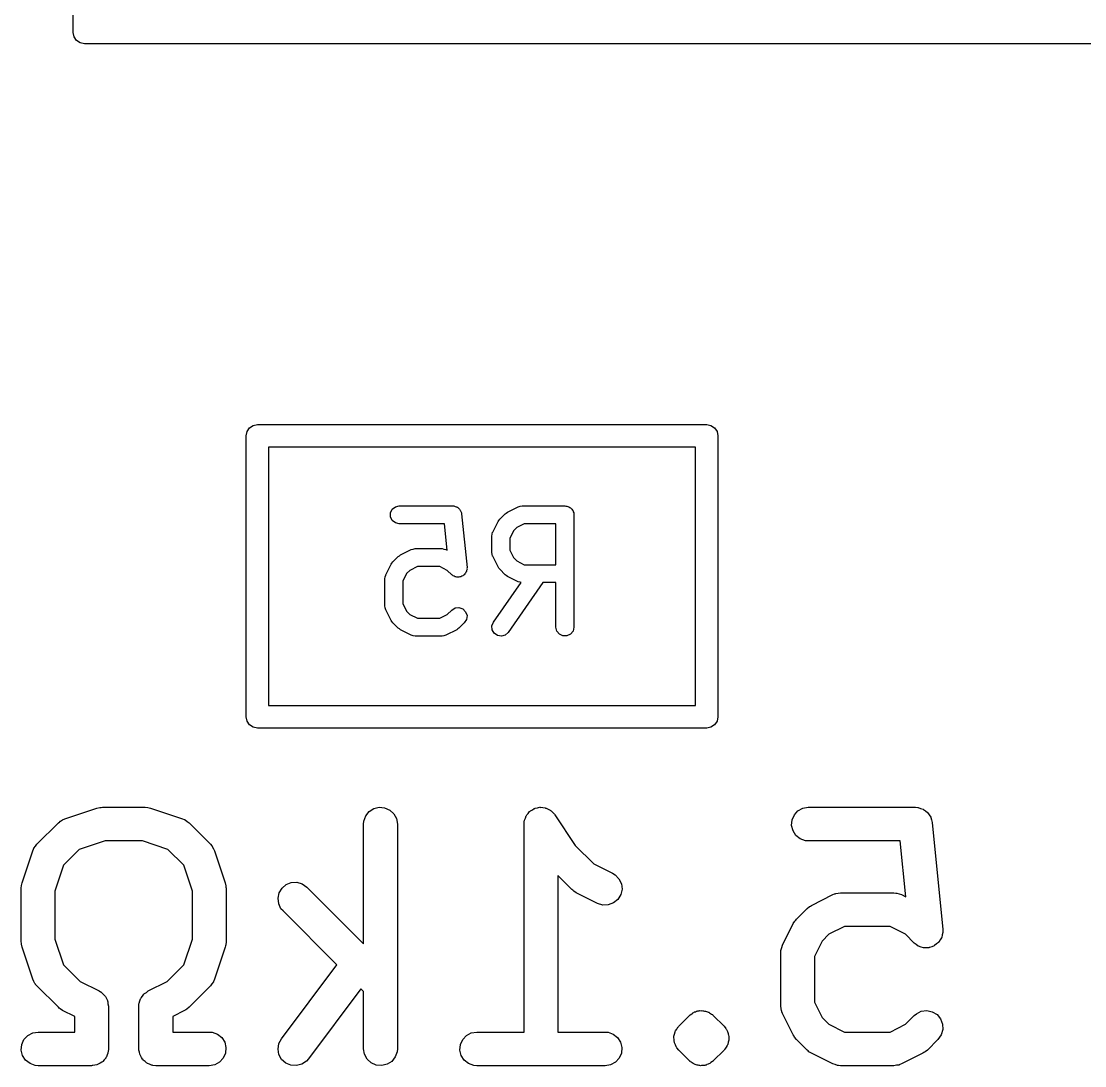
# Model space of a CAD drawing. Extents: x 112 to 157.4, y -89.4 to -52.4.
# Drawn here: x 146.874 to 151.608, y -66.377 to -61.73 of the extents above; entities that cross this region are included whole.
import ezdxf

# ---------------------------------------------------------------- set-up
doc = ezdxf.new("R2010")
doc.units = 0
doc.layers.add('BLACK', color=7, linetype='CONTINUOUS')

msp = doc.modelspace()

# ---------------------------------------------------------------- linework, layer by layer
at = {"layer": 'BLACK', "linetype": 'CONTINUOUS'}
for p, q in [((147.105, -61.78), (147.105, -54.46)), ((147.109, -61.7991), (147.105, -61.78)), ((147.12, -61.8154), (147.109, -61.7991)), ((147.136, -61.8262), (147.12, -61.8154)), ((147.155, -61.83), (147.136, -61.8262)), ((156.095, -61.83), (147.155, -61.83)), ((147.875, -63.575), (147.879, -63.5559)), ((147.879, -63.5559), (147.89, -63.5396)), ((147.89, -63.5396), (147.906, -63.5288)), ((147.906, -63.5288), (147.925, -63.525)), ((147.925, -63.525), (149.925, -63.525)), ((149.925, -63.525), (149.944, -63.5288)), ((149.944, -63.5288), (149.96, -63.5396)), ((149.96, -63.5396), (149.971, -63.5559)), ((149.971, -63.5559), (149.975, -63.575)), ((147.875, -64.825), (147.875, -63.575)), ((149.975, -63.575), (149.975, -64.825)), ((147.975, -63.625), (147.975, -64.775)), ((149.875, -63.625), (147.975, -63.625)), ((149.875, -64.775), (149.875, -63.625)), ((148.517, -63.9173), (148.525, -63.9012)), ((148.525, -63.9012), (148.539, -63.8901)), ((148.539, -63.8901), (148.556, -63.8862)), ((148.556, -63.8862), (148.794, -63.8862)), ((148.794, -63.8862), (148.797, -63.8868)), ((148.797, -63.8868), (148.799, -63.8865)), ((148.799, -63.8865), (148.805, -63.8887)), ((148.805, -63.8887), (148.811, -63.8902)), ((148.811, -63.8902), (148.813, -63.8917)), ((148.813, -63.8917), (148.816, -63.8926)), ((148.816, -63.8926), (148.82, -63.8972)), ((148.82, -63.8972), (148.825, -63.9013)), ((148.825, -63.9013), (148.826, -63.9035)), ((149.038, -63.9142), (149.086, -63.8904)), ((149.086, -63.8901), (149.095, -63.8882)), ((149.086, -63.8903), (149.086, -63.8901)), ((149.086, -63.8904), (149.086, -63.8903)), ((149.095, -63.8882), (149.103, -63.8862)), ((149.103, -63.8862), (149.103, -63.8863)), ((149.103, -63.8863), (149.104, -63.8862)), ((149.104, -63.8862), (149.294, -63.8862)), ((149.294, -63.8862), (149.298, -63.8872)), ((149.298, -63.8872), (149.303, -63.8872)), ((149.303, -63.8872), (149.307, -63.8892)), ((149.307, -63.8892), (149.311, -63.8902)), ((149.311, -63.8902), (149.315, -63.893)), ((149.315, -63.893), (149.319, -63.8949)), ((149.319, -63.8949), (149.322, -63.8985)), ((149.322, -63.8985), (149.325, -63.9013)), ((149.325, -63.9013), (149.327, -63.9053)), ((148.517, -63.9351), (148.517, -63.9173)), ((148.525, -63.9511), (148.517, -63.9351)), ((148.826, -63.9035), (148.828, -63.9053)), ((148.828, -63.9053), (148.83, -63.9115)), ((148.83, -63.9115), (148.833, -63.9173)), ((148.833, -63.9173), (148.833, -63.9198)), ((148.833, -63.9198), (148.834, -63.9222)), ((148.834, -63.9222), (148.858, -64.1604)), ((149, -63.9509), (149.004, -63.9455)), ((149.004, -63.9455), (149.028, -63.9217)), ((149.028, -63.9217), (149.033, -63.9183)), ((149.033, -63.9183), (149.038, -63.9142)), ((149.327, -63.9053), (149.33, -63.9088)), ((149.33, -63.9088), (149.331, -63.9133)), ((149.331, -63.9133), (149.333, -63.9173)), ((149.333, -63.9173), (149.333, -63.9218)), ((149.333, -63.9218), (149.334, -63.9262)), ((149.334, -63.9262), (149.334, -64.4263)), ((148.539, -63.9622), (148.525, -63.9511)), ((148.556, -63.9662), (148.539, -63.9622)), ((148.758, -63.9662), (148.556, -63.9662)), ((148.77, -64.0835), (148.758, -63.9662)), ((148.973, -64.0035), (148.996, -63.9559)), ((148.996, -63.9559), (149, -63.9509)), ((149.08, -63.9829), (149.065, -63.9975)), ((149.113, -63.9662), (149.08, -63.9829)), ((149.254, -63.9662), (149.113, -63.9662)), ((149.254, -64.1481), (149.254, -63.9662)), ((148.968, -64.0208), (148.97, -64.0125)), ((148.968, -64.0211), (148.968, -64.0208)), ((148.968, -64.0214), (148.968, -64.0211)), ((148.968, -64.0929), (148.968, -64.0214)), ((148.97, -64.0125), (148.972, -64.004)), ((148.972, -64.0038), (148.973, -64.0035)), ((148.972, -64.004), (148.972, -64.0038)), ((149.065, -63.9975), (149.048, -64.0309)), ((149.048, -64.0309), (149.048, -64.0834)), ((148.562, -64.1047), (148.61, -64.0809)), ((148.61, -64.0806), (148.618, -64.0787)), ((148.61, -64.0808), (148.61, -64.0806)), ((148.61, -64.0809), (148.61, -64.0808)), ((148.618, -64.0787), (148.627, -64.0767)), ((148.627, -64.0767), (148.627, -64.0767)), ((148.627, -64.0767), (148.627, -64.0767)), ((148.627, -64.0767), (148.746, -64.0767)), ((148.746, -64.0767), (148.747, -64.0767)), ((148.747, -64.0767), (148.747, -64.0767)), ((148.747, -64.0767), (148.755, -64.0787)), ((148.755, -64.0787), (148.764, -64.0807)), ((148.764, -64.0807), (148.764, -64.0808)), ((148.764, -64.0808), (148.764, -64.0809)), ((148.764, -64.0809), (148.77, -64.0835)), ((149.048, -64.0834), (149.065, -64.1168)), ((148.524, -64.1414), (148.528, -64.136)), ((148.528, -64.136), (148.552, -64.1121)), ((148.552, -64.1121), (148.557, -64.1088)), ((148.557, -64.1088), (148.562, -64.1047)), ((148.968, -64.0931), (148.968, -64.0929)), ((148.968, -64.0934), (148.968, -64.0931)), ((148.97, -64.1018), (148.968, -64.0934)), ((148.972, -64.1102), (148.97, -64.1018)), ((148.972, -64.1104), (148.972, -64.1102)), ((148.973, -64.1107), (148.972, -64.1104)), ((148.996, -64.1584), (148.973, -64.1107)), ((149.065, -64.1168), (149.08, -64.1314)), ((149.08, -64.1314), (149.113, -64.1481)), ((148.496, -64.194), (148.52, -64.1463)), ((148.52, -64.1463), (148.524, -64.1414)), ((148.603, -64.1733), (148.589, -64.188)), ((148.637, -64.1567), (148.603, -64.1733)), ((148.737, -64.1567), (148.637, -64.1567)), ((148.77, -64.1734), (148.737, -64.1567)), ((148.79, -64.1926), (148.77, -64.1734)), ((148.852, -64.1856), (148.848, -64.189)), ((148.853, -64.1816), (148.852, -64.1856)), ((148.855, -64.178), (148.853, -64.1816)), ((148.856, -64.1733), (148.855, -64.178)), ((148.858, -64.1688), (148.856, -64.1733)), ((148.858, -64.1604), (148.857, -64.1646)), ((148.857, -64.1646), (148.858, -64.1688)), ((149, -64.1633), (148.996, -64.1584)), ((149.004, -64.1687), (149, -64.1633)), ((149.028, -64.1926), (149.004, -64.1687)), ((149.113, -64.1481), (149.254, -64.1481)), ((148.492, -64.2113), (148.494, -64.2029)), ((148.492, -64.2116), (148.492, -64.2113)), ((148.492, -64.2118), (148.492, -64.2116)), ((148.492, -64.331), (148.492, -64.2118)), ((148.494, -64.2029), (148.496, -64.1945)), ((148.496, -64.1943), (148.496, -64.194)), ((148.496, -64.1945), (148.496, -64.1943)), ((148.589, -64.188), (148.572, -64.2213)), ((148.572, -64.2213), (148.572, -64.3215)), ((148.793, -64.1948), (148.79, -64.1926)), ((148.796, -64.1979), (148.793, -64.1948)), ((148.801, -64.1995), (148.796, -64.1979)), ((148.805, -64.202), (148.801, -64.1995)), ((148.809, -64.2025), (148.805, -64.202)), ((148.813, -64.204), (148.809, -64.2025)), ((148.818, -64.2035), (148.813, -64.204)), ((148.822, -64.204), (148.818, -64.2035)), ((148.826, -64.2026), (148.822, -64.204)), ((148.831, -64.2022), (148.826, -64.2026)), ((148.835, -64.1997), (148.831, -64.2022)), ((148.839, -64.1982), (148.835, -64.1997)), ((148.842, -64.1952), (148.839, -64.1982)), ((148.846, -64.193), (148.842, -64.1952)), ((148.848, -64.189), (148.846, -64.193)), ((148.976, -64.4033), (149.099, -64.2271)), ((149.033, -64.196), (149.028, -64.1926)), ((149.038, -64.2), (149.033, -64.196)), ((149.086, -64.2239), (149.038, -64.2)), ((149.196, -64.2281), (149.041, -64.4492)), ((149.086, -64.2241), (149.086, -64.2239)), ((149.086, -64.2239), (149.086, -64.2239)), ((149.095, -64.226), (149.086, -64.2241)), ((149.099, -64.2271), (149.095, -64.226)), ((149.254, -64.2281), (149.196, -64.2281)), ((149.254, -64.4262), (149.254, -64.2281)), ((148.572, -64.3215), (148.589, -64.3549)), ((148.492, -64.3312), (148.492, -64.331)), ((148.492, -64.3315), (148.492, -64.3312)), ((148.494, -64.3399), (148.492, -64.3315)), ((148.496, -64.3483), (148.494, -64.3399)), ((148.496, -64.3485), (148.496, -64.3483)), ((148.496, -64.3488), (148.496, -64.3485)), ((148.52, -64.3965), (148.496, -64.3488)), ((148.589, -64.3549), (148.603, -64.3695)), ((148.603, -64.3695), (148.637, -64.3862)), ((148.737, -64.3862), (148.77, -64.3695)), ((148.77, -64.3695), (148.79, -64.3502)), ((148.79, -64.3502), (148.805, -64.3408)), ((148.805, -64.3408), (148.822, -64.3388)), ((148.822, -64.3388), (148.839, -64.3447)), ((148.839, -64.3447), (148.852, -64.3573)), ((148.852, -64.3573), (148.858, -64.3741)), ((148.858, -64.3741), (148.856, -64.3918)), ((148.524, -64.4014), (148.52, -64.3965)), ((148.528, -64.4068), (148.524, -64.4014)), ((148.551, -64.4307), (148.528, -64.4068)), ((148.637, -64.3862), (148.737, -64.3862)), ((148.846, -64.4069), (148.822, -64.4307)), ((148.856, -64.3918), (148.846, -64.4069)), ((148.969, -64.4197), (148.976, -64.4033)), ((148.97, -64.4375), (148.969, -64.4197)), ((148.557, -64.4341), (148.551, -64.4307)), ((148.562, -64.4381), (148.557, -64.4341)), ((148.609, -64.462), (148.562, -64.4381)), ((148.61, -64.462), (148.609, -64.462)), ((148.61, -64.4622), (148.61, -64.462)), ((148.618, -64.4641), (148.61, -64.4622)), ((148.627, -64.4662), (148.618, -64.4641)), ((148.627, -64.4662), (148.627, -64.4661)), ((148.627, -64.4661), (148.627, -64.4662)), ((148.746, -64.4662), (148.627, -64.4662)), ((148.747, -64.4661), (148.746, -64.4662)), ((148.755, -64.4641), (148.747, -64.4662)), ((148.747, -64.4662), (148.747, -64.4661)), ((148.764, -64.4622), (148.755, -64.4641)), ((148.812, -64.4382), (148.764, -64.462)), ((148.764, -64.462), (148.764, -64.4621)), ((148.764, -64.4621), (148.764, -64.4622)), ((148.817, -64.4341), (148.812, -64.4382)), ((148.822, -64.4307), (148.817, -64.4341)), ((148.979, -64.453), (148.97, -64.4375)), ((148.993, -64.4632), (148.979, -64.453)), ((149.011, -64.4661), (148.993, -64.4632)), ((149.028, -64.4611), (149.011, -64.4661)), ((149.041, -64.4492), (149.028, -64.4611)), ((149.258, -64.4435), (149.254, -64.4262)), ((149.269, -64.4575), (149.258, -64.4435)), ((149.285, -64.4652), (149.269, -64.4575)), ((149.303, -64.4652), (149.285, -64.4652)), ((149.319, -64.4575), (149.303, -64.4652)), ((149.33, -64.4436), (149.319, -64.4575)), ((149.334, -64.4263), (149.33, -64.4436)), ((147.975, -64.775), (149.875, -64.775)), ((147.879, -64.8441), (147.875, -64.825)), ((147.89, -64.8604), (147.879, -64.8441)), ((149.971, -64.8441), (149.96, -64.8604)), ((149.975, -64.825), (149.971, -64.8441)), ((147.906, -64.8712), (147.89, -64.8604)), ((147.925, -64.875), (147.906, -64.8712)), ((149.925, -64.875), (147.925, -64.875)), ((149.944, -64.8712), (149.925, -64.875)), ((149.96, -64.8604), (149.944, -64.8712)), ((147.229, -65.2283), (147.235, -65.2274)), ((147.235, -65.2274), (147.425, -65.2274)), ((147.425, -65.2274), (147.438, -65.2285)), ((148.443, -65.2335), (148.467, -65.2276)), ((148.467, -65.2276), (148.491, -65.2297)), ((149.172, -65.2299), (149.181, -65.2276)), ((149.181, -65.2276), (149.184, -65.2278)), ((149.184, -65.2278), (149.186, -65.2274)), ((149.186, -65.2274), (149.196, -65.2289)), ((150.353, -65.2314), (150.377, -65.2274)), ((150.377, -65.2274), (150.854, -65.2274)), ((150.854, -65.2274), (150.864, -65.2283)), ((147.068, -65.2788), (147.211, -65.2312)), ((147.211, -65.2312), (147.223, -65.2282)), ((147.223, -65.2282), (147.229, -65.2283)), ((147.438, -65.2285), (147.443, -65.2304)), ((147.443, -65.2304), (147.449, -65.2312)), ((147.449, -65.2312), (147.592, -65.2788)), ((148.399, -65.2895), (148.407, -65.2662)), ((148.407, -65.2662), (148.422, -65.2469)), ((148.422, -65.2469), (148.443, -65.2335)), ((148.491, -65.2297), (148.514, -65.2397)), ((148.514, -65.2397), (148.532, -65.2564)), ((148.532, -65.2564), (148.544, -65.2781)), ((149.118, -65.2754), (149.121, -65.2662)), ((149.121, -65.2662), (149.123, -65.2641)), ((149.123, -65.2641), (149.124, -65.2616)), ((149.124, -65.2616), (149.13, -65.2545)), ((149.13, -65.2545), (149.136, -65.2469)), ((149.136, -65.2469), (149.139, -65.2454)), ((149.139, -65.2454), (149.141, -65.2434)), ((149.141, -65.2434), (149.149, -65.2388)), ((149.149, -65.2388), (149.157, -65.2335)), ((149.157, -65.2335), (149.16, -65.2329)), ((149.16, -65.2329), (149.162, -65.2316)), ((149.162, -65.2316), (149.172, -65.2299)), ((149.196, -65.2289), (149.206, -65.2297)), ((149.206, -65.2297), (149.208, -65.2308)), ((149.208, -65.2308), (149.211, -65.2313)), ((149.211, -65.2313), (149.219, -65.2358)), ((149.219, -65.2358), (149.228, -65.2397)), ((149.228, -65.2397), (149.23, -65.2415)), ((149.23, -65.2415), (149.232, -65.2428)), ((149.232, -65.2428), (149.239, -65.2498)), ((149.239, -65.2498), (149.246, -65.2564)), ((149.246, -65.2564), (149.247, -65.2588)), ((149.247, -65.2588), (149.249, -65.2608)), ((149.249, -65.2608), (149.34, -65.3975)), ((150.305, -65.2837), (150.315, -65.2612)), ((150.315, -65.2612), (150.331, -65.2431)), ((150.331, -65.2431), (150.353, -65.2314)), ((150.864, -65.2283), (150.865, -65.2282)), ((150.865, -65.2282), (150.865, -65.2284)), ((150.865, -65.2284), (150.866, -65.2285)), ((150.866, -65.2285), (150.877, -65.2323)), ((150.877, -65.2323), (150.888, -65.2359)), ((150.888, -65.2359), (150.889, -65.2364)), ((150.889, -65.2364), (150.89, -65.2367)), ((150.89, -65.2367), (150.899, -65.2438)), ((150.899, -65.2438), (150.908, -65.2507)), ((150.908, -65.2507), (150.908, -65.2514)), ((150.908, -65.2514), (150.909, -65.2519)), ((150.909, -65.2519), (150.915, -65.2616)), ((150.915, -65.2616), (150.922, -65.2711)), ((150.922, -65.2711), (150.922, -65.2719)), ((150.922, -65.2719), (150.922, -65.2726)), ((150.922, -65.2726), (150.925, -65.2838)), ((146.943, -65.3922), (147.039, -65.297)), ((147.039, -65.297), (147.045, -65.2916)), ((147.045, -65.2916), (147.046, -65.2904)), ((147.046, -65.2904), (147.047, -65.2899)), ((147.047, -65.2899), (147.049, -65.2886)), ((147.049, -65.2886), (147.058, -65.2839)), ((147.058, -65.2839), (147.068, -65.2788)), ((147.592, -65.2788), (147.599, -65.2822)), ((147.599, -65.2822), (147.601, -65.2826)), ((147.601, -65.2826), (147.602, -65.2832)), ((147.602, -65.2832), (147.603, -65.284)), ((147.603, -65.284), (147.612, -65.2907)), ((147.612, -65.2907), (147.621, -65.297)), ((147.621, -65.297), (147.716, -65.3922)), ((148.398, -65.3024), (148.399, -65.2895)), ((148.398, -65.8356), (148.398, -65.3024)), ((148.544, -65.2781), (148.548, -65.3024)), ((148.548, -65.3024), (148.548, -66.3024)), ((149.112, -65.3024), (149.113, -65.2895)), ((149.112, -66.2274), (149.112, -65.3024)), ((149.113, -65.2895), (149.114, -65.2869)), ((149.114, -65.2842), (149.118, -65.2754)), ((149.114, -65.2869), (149.114, -65.2842)), ((150.303, -65.3083), (150.305, -65.2837)), ((150.309, -65.3322), (150.303, -65.3083)), ((150.925, -65.2838), (150.928, -65.2949)), ((150.928, -65.2949), (150.976, -65.7711)), ((150.322, -65.3529), (150.309, -65.3322)), ((150.341, -65.3681), (150.322, -65.3529)), ((150.364, -65.3763), (150.341, -65.3681)), ((146.925, -65.4215), (146.929, -65.4138)), ((146.929, -65.4122), (146.93, -65.4115)), ((146.929, -65.4138), (146.929, -65.4122)), ((146.93, -65.4096), (146.937, -65.401)), ((146.93, -65.4115), (146.93, -65.4096)), ((146.937, -65.401), (146.943, -65.3922)), ((147.132, -65.4156), (147.062, -65.4858)), ((147.247, -65.3774), (147.132, -65.4156)), ((147.413, -65.3774), (147.247, -65.3774)), ((147.527, -65.4156), (147.413, -65.3774)), ((147.598, -65.4858), (147.527, -65.4156)), ((147.716, -65.3922), (147.722, -65.3986)), ((147.722, -65.3986), (147.723, -65.3998)), ((147.723, -65.3998), (147.723, -65.4006)), ((147.723, -65.4006), (147.724, -65.4021)), ((147.724, -65.4021), (147.729, -65.4119)), ((147.729, -65.4119), (147.734, -65.4215)), ((149.34, -65.3975), (149.422, -65.4788)), ((150.377, -65.3774), (150.364, -65.3763)), ((150.786, -65.3774), (150.377, -65.3774)), ((150.811, -65.6256), (150.786, -65.3774)), ((146.878, -65.5644), (146.925, -65.4215)), ((147.734, -65.4215), (147.782, -65.5644)), ((147.062, -65.4858), (147.024, -65.6003)), ((147.636, -65.6003), (147.598, -65.4858)), ((149.422, -65.4788), (149.506, -65.521)), ((149.324, -65.5935), (149.262, -65.5311)), ((149.262, -65.5311), (149.262, -66.2274)), ((149.506, -65.521), (149.517, -65.5278)), ((149.517, -65.5278), (149.534, -65.5455)), ((149.534, -65.5455), (149.545, -65.5678)), ((146.874, -65.5881), (146.875, -65.5752)), ((146.874, -65.8262), (146.874, -65.5881)), ((146.875, -65.5752), (146.877, -65.5699)), ((146.877, -65.5699), (146.878, -65.5644)), ((147.024, -65.6003), (147.024, -65.814)), ((147.636, -65.814), (147.636, -65.6003)), ((147.782, -65.5644), (147.785, -65.577)), ((147.785, -65.577), (147.785, -65.5826)), ((147.785, -65.5826), (147.786, -65.5881)), ((147.786, -65.5881), (147.786, -65.8262)), ((148.022, -65.6081), (148.035, -65.587)), ((148.035, -65.587), (148.053, -65.5712)), ((148.053, -65.5712), (148.076, -65.5623)), ((148.076, -65.5623), (148.101, -65.5613)), ((148.101, -65.5613), (148.125, -65.5684)), ((148.125, -65.5684), (148.145, -65.5827)), ((148.145, -65.5827), (148.398, -65.8356)), ((149.329, -65.5968), (149.324, -65.5935)), ((149.333, -65.6008), (149.329, -65.5968)), ((149.344, -65.6076), (149.333, -65.6008)), ((149.548, -65.5922), (149.542, -65.6163)), ((149.545, -65.5678), (149.548, -65.5922)), ((148.017, -65.6322), (148.022, -65.6081)), ((148.02, -65.6566), (148.017, -65.6322)), ((149.439, -65.6552), (149.344, -65.6076)), ((149.51, -65.653), (149.487, -65.6617)), ((149.529, -65.6373), (149.51, -65.653)), ((149.542, -65.6163), (149.529, -65.6373)), ((150.391, -65.6639), (150.487, -65.6163)), ((150.487, -65.6163), (150.494, -65.6132)), ((150.494, -65.6132), (150.496, -65.6124)), ((150.496, -65.6124), (150.497, -65.6122)), ((150.497, -65.6122), (150.499, -65.6115)), ((150.499, -65.6115), (150.51, -65.6101)), ((150.51, -65.6101), (150.52, -65.6083)), ((150.52, -65.6083), (150.758, -65.6083)), ((150.758, -65.6083), (150.767, -65.6091)), ((150.767, -65.6091), (150.768, -65.609)), ((150.768, -65.609), (150.769, -65.6093)), ((150.769, -65.6093), (150.771, -65.6094)), ((150.771, -65.6094), (150.781, -65.6131)), ((150.781, -65.6131), (150.792, -65.6163)), ((150.792, -65.6163), (150.811, -65.6256)), ((148.03, -65.6788), (148.02, -65.6566)), ((148.039, -65.6887), (148.03, -65.6788)), ((148.278, -65.9285), (148.039, -65.6887)), ((149.463, -65.6624), (149.439, -65.6552)), ((149.487, -65.6617), (149.463, -65.6624)), ((150.324, -65.7255), (150.372, -65.6779)), ((150.372, -65.6779), (150.382, -65.6696)), ((150.382, -65.6696), (150.387, -65.6672)), ((150.387, -65.6672), (150.391, -65.6639)), ((150.263, -65.8403), (150.31, -65.745)), ((150.31, -65.745), (150.317, -65.734)), ((150.317, -65.734), (150.321, -65.7301)), ((150.321, -65.7301), (150.324, -65.7255)), ((150.469, -65.7926), (150.439, -65.823)), ((150.538, -65.7583), (150.469, -65.7926)), ((150.741, -65.7583), (150.538, -65.7583)), ((150.809, -65.7926), (150.741, -65.7583)), ((150.848, -65.8316), (150.809, -65.7926)), ((150.973, -65.7951), (150.971, -65.8062)), ((150.976, -65.784), (150.973, -65.7951)), ((150.976, -65.7711), (150.976, -65.7807)), ((150.976, -65.7807), (150.976, -65.7821)), ((150.976, -65.7821), (150.976, -65.7827)), ((150.976, -65.7827), (150.976, -65.784)), ((146.875, -65.8317), (146.874, -65.8262)), ((146.875, -65.8373), (146.875, -65.8317)), ((146.878, -65.8499), (146.875, -65.8373)), ((147.024, -65.814), (147.062, -65.9285)), ((147.598, -65.9285), (147.636, -65.814)), ((147.785, -65.8391), (147.783, -65.8444)), ((147.786, -65.8262), (147.785, -65.8391)), ((150.259, -65.8507), (150.263, -65.8403)), ((150.439, -65.823), (150.405, -65.8915)), ((150.857, -65.8382), (150.848, -65.8316)), ((150.866, -65.845), (150.857, -65.8382)), ((150.948, -65.8358), (150.939, -65.8431)), ((150.957, -65.8287), (150.948, -65.8358)), ((150.958, -65.8273), (150.957, -65.8279)), ((150.957, -65.8279), (150.957, -65.8287)), ((150.964, -65.8176), (150.958, -65.8273)), ((150.97, -65.808), (150.964, -65.8176)), ((150.971, -65.8062), (150.97, -65.807)), ((150.97, -65.807), (150.97, -65.808)), ((146.925, -65.9928), (146.878, -65.8499)), ((147.782, -65.8499), (147.734, -65.9928)), ((147.783, -65.8444), (147.782, -65.8499)), ((150.255, -65.8638), (150.256, -65.8629)), ((150.255, -65.8655), (150.255, -65.8638)), ((150.255, -65.8738), (150.255, -65.8655)), ((150.255, -66.1119), (150.255, -65.8738)), ((150.256, -65.8609), (150.259, -65.8507)), ((150.256, -65.8629), (150.256, -65.8609)), ((150.867, -65.8454), (150.866, -65.845)), ((150.868, -65.8459), (150.867, -65.8454)), ((150.879, -65.8492), (150.868, -65.8459)), ((150.89, -65.8527), (150.879, -65.8492)), ((150.891, -65.8527), (150.89, -65.8527)), ((150.892, -65.853), (150.891, -65.8527)), ((150.903, -65.8525), (150.892, -65.853)), ((150.914, -65.8524), (150.903, -65.8525)), ((150.915, -65.8521), (150.914, -65.8524)), ((150.916, -65.852), (150.915, -65.8521)), ((150.927, -65.8479), (150.916, -65.852)), ((150.938, -65.8441), (150.927, -65.8479)), ((150.939, -65.8431), (150.938, -65.8435)), ((150.938, -65.8435), (150.938, -65.8441)), ((147.062, -65.9285), (147.136, -66.0026)), ((147.523, -66.0026), (147.598, -65.9285)), ((148.032, -66.2574), (148.278, -65.9285)), ((150.405, -65.8915), (150.405, -66.0942)), ((146.93, -66.0024), (146.925, -65.9928)), ((146.935, -66.0122), (146.93, -66.0024)), ((146.936, -66.0137), (146.935, -66.0122)), ((146.937, -66.0145), (146.936, -66.0137)), ((146.938, -66.0157), (146.937, -66.0145)), ((146.943, -66.0221), (146.938, -66.0157)), ((147.039, -66.1173), (146.943, -66.0221)), ((147.136, -66.0026), (147.22, -66.0448)), ((147.439, -66.0448), (147.523, -66.0026)), ((147.716, -66.0221), (147.621, -66.1173)), ((147.722, -66.0132), (147.716, -66.0221)), ((147.729, -66.0046), (147.722, -66.0132)), ((147.73, -66.0028), (147.729, -66.0046)), ((147.731, -66.0004), (147.73, -66.002)), ((147.73, -66.002), (147.73, -66.0028)), ((147.734, -65.9928), (147.731, -66.0004)), ((147.22, -66.0448), (147.226, -66.0485)), ((147.226, -66.0485), (147.228, -66.0492)), ((147.228, -66.0492), (147.229, -66.0501)), ((147.229, -66.0501), (147.231, -66.0516)), ((147.231, -66.0516), (147.239, -66.059)), ((147.239, -66.059), (147.246, -66.0659)), ((147.246, -66.0659), (147.247, -66.0678)), ((147.247, -66.0678), (147.249, -66.0693)), ((147.249, -66.0693), (147.253, -66.0786)), ((147.253, -66.0786), (147.258, -66.0876)), ((147.402, -66.0893), (147.405, -66.0795)), ((147.405, -66.0795), (147.406, -66.0777)), ((147.406, -66.0777), (147.407, -66.0758)), ((147.407, -66.0758), (147.413, -66.0677)), ((147.413, -66.0677), (147.419, -66.0593)), ((147.419, -66.0593), (147.421, -66.0581)), ((147.421, -66.0581), (147.422, -66.0564)), ((147.422, -66.0564), (147.431, -66.0509)), ((147.431, -66.0509), (147.439, -66.0448)), ((148.385, -66.0356), (148.152, -66.3474)), ((148.398, -66.0477), (148.385, -66.0356)), ((148.398, -66.3024), (148.398, -66.0477)), ((147.043, -66.1206), (147.039, -66.1173)), ((147.047, -66.1246), (147.043, -66.1206)), ((147.058, -66.1314), (147.047, -66.1246)), ((147.258, -66.0876), (147.258, -66.0897)), ((147.258, -66.0897), (147.259, -66.0916)), ((147.259, -66.0916), (147.26, -66.1018)), ((147.26, -66.1018), (147.262, -66.1119)), ((147.262, -66.1119), (147.262, -66.3024)), ((147.398, -66.1019), (147.399, -66.099)), ((147.398, -66.1031), (147.398, -66.1019)), ((147.398, -66.1049), (147.398, -66.1031)), ((147.398, -66.1119), (147.398, -66.1049)), ((147.398, -66.3024), (147.398, -66.1119)), ((147.399, -66.099), (147.402, -66.0893)), ((147.611, -66.1256), (147.606, -66.1281)), ((147.621, -66.1173), (147.611, -66.1256)), ((150.257, -66.1226), (150.255, -66.1119)), ((150.258, -66.1334), (150.257, -66.1226)), ((150.405, -66.0942), (150.439, -66.1627)), ((147.112, -66.1583), (147.058, -66.1314)), ((147.112, -66.2274), (147.112, -66.1583)), ((147.601, -66.1314), (147.548, -66.1583)), ((147.548, -66.1583), (147.548, -66.2274)), ((147.606, -66.1281), (147.601, -66.1314)), ((149.801, -66.2017), (149.848, -66.1541)), ((149.848, -66.1541), (149.85, -66.1525)), ((149.85, -66.1525), (149.851, -66.1517)), ((149.851, -66.1517), (149.852, -66.1507)), ((149.852, -66.1507), (149.858, -66.1458)), ((149.858, -66.1458), (149.861, -66.1445)), ((149.861, -66.1445), (149.863, -66.1426)), ((149.863, -66.1426), (149.867, -66.1409)), ((149.867, -66.1409), (149.871, -66.1383)), ((149.871, -66.1383), (149.876, -66.1372)), ((149.876, -66.1372), (149.88, -66.1351)), ((149.88, -66.1351), (149.883, -66.1348)), ((149.883, -66.1348), (149.886, -66.1337)), ((149.886, -66.1337), (149.891, -66.1335)), ((149.891, -66.1335), (149.895, -66.1324)), ((149.895, -66.1324), (149.9, -66.1328)), ((149.9, -66.1328), (149.905, -66.1322)), ((149.905, -66.1322), (149.908, -66.1328)), ((149.908, -66.1328), (149.911, -66.1327)), ((149.911, -66.1327), (149.915, -66.1341)), ((149.915, -66.1341), (149.92, -66.1345)), ((149.92, -66.1345), (149.924, -66.1364)), ((149.924, -66.1364), (149.929, -66.1374)), ((149.929, -66.1374), (149.931, -66.1389)), ((149.931, -66.1389), (149.934, -66.1398)), ((149.934, -66.1398), (149.938, -66.1425)), ((149.938, -66.1425), (149.942, -66.1445)), ((149.942, -66.1445), (149.946, -66.1477)), ((149.946, -66.1477), (149.95, -66.1501)), ((149.95, -66.1501), (149.952, -66.1524)), ((149.952, -66.1524), (149.954, -66.1541)), ((149.954, -66.1541), (150.002, -66.2017)), ((150.259, -66.1353), (150.258, -66.1334)), ((150.259, -66.1362), (150.259, -66.1353)), ((150.26, -66.1377), (150.259, -66.1362)), ((150.263, -66.1454), (150.26, -66.1377)), ((150.31, -66.2407), (150.263, -66.1454)), ((150.439, -66.1627), (150.469, -66.1931)), ((150.809, -66.1931), (150.848, -66.1541)), ((150.848, -66.1541), (150.858, -66.1458)), ((150.858, -66.1458), (150.88, -66.1351)), ((150.88, -66.1351), (150.905, -66.1322)), ((150.905, -66.1322), (150.929, -66.1374)), ((150.929, -66.1374), (150.95, -66.1501)), ((150.95, -66.1501), (150.966, -66.169)), ((150.966, -66.169), (150.975, -66.1919)), ((149.786, -66.2218), (149.792, -66.2141)), ((149.792, -66.2141), (149.797, -66.2061)), ((149.797, -66.2061), (149.799, -66.2041)), ((149.799, -66.2041), (149.801, -66.2017)), ((150.002, -66.2017), (150.01, -66.2116)), ((150.01, -66.2116), (150.011, -66.2143)), ((150.011, -66.2143), (150.013, -66.2166)), ((150.013, -66.2166), (150.017, -66.2254)), ((150.469, -66.1931), (150.538, -66.2274)), ((150.741, -66.2274), (150.809, -66.1931)), ((150.976, -66.2165), (150.969, -66.2401)), ((150.975, -66.1919), (150.976, -66.2165)), ((146.876, -66.2837), (146.886, -66.2612)), ((146.886, -66.2612), (146.903, -66.2431)), ((146.903, -66.2431), (146.925, -66.2314)), ((146.925, -66.2314), (146.949, -66.2274)), ((146.949, -66.2274), (147.112, -66.2274)), ((147.548, -66.2274), (147.711, -66.2274)), ((147.711, -66.2274), (147.724, -66.2285)), ((147.724, -66.2285), (147.747, -66.2367)), ((147.747, -66.2367), (147.766, -66.2519)), ((147.766, -66.2519), (147.78, -66.2726)), ((148.02, -66.2792), (148.032, -66.2574)), ((148.829, -66.2837), (148.839, -66.2612)), ((148.839, -66.2612), (148.855, -66.2431)), ((148.855, -66.2431), (148.877, -66.2314)), ((148.877, -66.2314), (148.901, -66.2274)), ((148.901, -66.2274), (149.112, -66.2274)), ((149.262, -66.2274), (149.473, -66.2274)), ((149.473, -66.2274), (149.486, -66.2285)), ((149.486, -66.2285), (149.509, -66.2367)), ((149.509, -66.2367), (149.528, -66.2519)), ((149.528, -66.2519), (149.541, -66.2726)), ((149.779, -66.2454), (149.782, -66.2363)), ((149.779, -66.2483), (149.779, -66.2454)), ((149.779, -66.2512), (149.779, -66.2483)), ((149.78, -66.2606), (149.779, -66.2512)), ((149.78, -66.27), (149.78, -66.2606)), ((149.782, -66.2363), (149.784, -66.2272)), ((149.784, -66.2272), (149.785, -66.2246)), ((149.785, -66.2246), (149.786, -66.2218)), ((150.017, -66.2254), (150.021, -66.2338)), ((150.021, -66.2338), (150.021, -66.2368)), ((150.021, -66.2368), (150.022, -66.2396)), ((150.023, -66.2642), (150.021, -66.2732)), ((150.022, -66.2396), (150.023, -66.249)), ((150.023, -66.249), (150.024, -66.2583)), ((150.024, -66.2583), (150.023, -66.2612)), ((150.023, -66.2612), (150.023, -66.2642)), ((150.314, -66.2452), (150.31, -66.2407)), ((150.316, -66.2503), (150.314, -66.2452)), ((150.324, -66.2602), (150.316, -66.2503)), ((150.372, -66.3078), (150.324, -66.2602)), ((150.538, -66.2274), (150.741, -66.2274)), ((150.954, -66.2602), (150.907, -66.3078)), ((150.969, -66.2401), (150.954, -66.2602)), ((146.874, -66.3083), (146.876, -66.2837)), ((146.88, -66.3322), (146.874, -66.3083)), ((147.261, -66.3153), (147.26, -66.3181)), ((147.262, -66.3024), (147.261, -66.3153)), ((147.398, -66.3053), (147.398, -66.3024)), ((147.398, -66.3083), (147.398, -66.3053)), ((147.4, -66.3174), (147.398, -66.3083)), ((147.78, -66.2726), (147.785, -66.2965)), ((147.785, -66.2965), (147.783, -66.321)), ((148.017, -66.3036), (148.02, -66.2792)), ((148.021, -66.3278), (148.017, -66.3036)), ((148.402, -66.3267), (148.398, -66.3024)), ((148.547, -66.3153), (148.538, -66.3385)), ((148.548, -66.3024), (148.547, -66.3153)), ((148.826, -66.3083), (148.829, -66.2837)), ((148.832, -66.3322), (148.826, -66.3083)), ((149.541, -66.2726), (149.547, -66.2965)), ((149.547, -66.2965), (149.545, -66.321)), ((149.781, -66.2727), (149.78, -66.27)), ((149.782, -66.2757), (149.781, -66.2727)), ((149.786, -66.2842), (149.782, -66.2757)), ((149.789, -66.2929), (149.786, -66.2842)), ((149.791, -66.2952), (149.789, -66.2929)), ((149.792, -66.2979), (149.791, -66.2952)), ((149.801, -66.3078), (149.792, -66.2979)), ((149.848, -66.3554), (149.801, -66.3078)), ((150.002, -66.3078), (149.954, -66.3554)), ((150.004, -66.3054), (150.002, -66.3078)), ((150.006, -66.3035), (150.004, -66.3054)), ((150.011, -66.2954), (150.006, -66.3035)), ((150.016, -66.2878), (150.011, -66.2954)), ((150.017, -66.2849), (150.016, -66.2878)), ((150.019, -66.2824), (150.017, -66.2849)), ((150.021, -66.2732), (150.019, -66.2824)), ((150.377, -66.3111), (150.372, -66.3078)), ((150.38, -66.3151), (150.377, -66.3111)), ((150.391, -66.3218), (150.38, -66.3151)), ((150.897, -66.3161), (150.892, -66.3185)), ((150.907, -66.3078), (150.897, -66.3161)), ((146.893, -66.3529), (146.88, -66.3322)), ((146.913, -66.3681), (146.893, -66.3529)), ((147.233, -66.3616), (147.225, -66.3661)), ((147.235, -66.3595), (147.233, -66.3616)), ((147.237, -66.3579), (147.235, -66.3595)), ((147.243, -66.3505), (147.237, -66.3579)), ((147.25, -66.3436), (147.243, -66.3505)), ((147.251, -66.3408), (147.25, -66.3436)), ((147.253, -66.3385), (147.251, -66.3408)), ((147.256, -66.3296), (147.253, -66.3385)), ((147.26, -66.321), (147.256, -66.3296)), ((147.26, -66.3181), (147.26, -66.321)), ((147.402, -66.3267), (147.4, -66.3174)), ((147.403, -66.3293), (147.402, -66.3267)), ((147.404, -66.3322), (147.403, -66.3293)), ((147.409, -66.3401), (147.404, -66.3322)), ((147.413, -66.3483), (147.409, -66.3401)), ((147.416, -66.3504), (147.413, -66.3483)), ((147.417, -66.3529), (147.416, -66.3504)), ((147.425, -66.3587), (147.417, -66.3529)), ((147.431, -66.3651), (147.425, -66.3587)), ((147.757, -66.3616), (147.735, -66.3733)), ((147.773, -66.3436), (147.757, -66.3616)), ((147.783, -66.321), (147.773, -66.3436)), ((148.033, -66.3493), (148.021, -66.3278)), ((148.052, -66.3657), (148.033, -66.3493)), ((148.143, -66.357), (148.123, -66.3707)), ((148.152, -66.3474), (148.143, -66.357)), ((148.413, -66.3483), (148.402, -66.3267)), ((148.431, -66.3651), (148.413, -66.3483)), ((148.523, -66.3579), (148.502, -66.3712)), ((148.538, -66.3385), (148.523, -66.3579)), ((148.846, -66.3529), (148.832, -66.3322)), ((148.865, -66.3681), (148.846, -66.3529)), ((149.519, -66.3616), (149.497, -66.3733)), ((149.535, -66.3436), (149.519, -66.3616)), ((149.545, -66.321), (149.535, -66.3436)), ((149.851, -66.3571), (149.848, -66.3554)), ((149.852, -66.3594), (149.851, -66.3571)), ((149.857, -66.3619), (149.852, -66.3594)), ((149.86, -66.3651), (149.857, -66.3619)), ((149.95, -66.3588), (149.944, -66.3637)), ((149.952, -66.3579), (149.95, -66.3588)), ((149.954, -66.3554), (149.952, -66.357)), ((149.952, -66.357), (149.952, -66.3579)), ((150.487, -66.3695), (150.391, -66.3218)), ((150.887, -66.3218), (150.792, -66.3695)), ((150.892, -66.3185), (150.887, -66.3218)), ((146.936, -66.3763), (146.913, -66.3681)), ((146.949, -66.3774), (146.936, -66.3763)), ((147.187, -66.3774), (146.949, -66.3774)), ((147.19, -66.3769), (147.187, -66.3774)), ((147.193, -66.3771), (147.19, -66.3769)), ((147.202, -66.3749), (147.193, -66.3771)), ((147.211, -66.3733), (147.202, -66.3749)), ((147.214, -66.3719), (147.211, -66.3733)), ((147.217, -66.3712), (147.214, -66.3719)), ((147.225, -66.3661), (147.217, -66.3712)), ((147.434, -66.3663), (147.431, -66.3651)), ((147.436, -66.3681), (147.434, -66.3663)), ((147.445, -66.3712), (147.436, -66.3681)), ((147.454, -66.375), (147.445, -66.3712)), ((147.457, -66.3753), (147.454, -66.375)), ((147.46, -66.3763), (147.457, -66.3753)), ((147.473, -66.3774), (147.46, -66.3763)), ((147.711, -66.3774), (147.473, -66.3774)), ((147.735, -66.3733), (147.711, -66.3774)), ((148.074, -66.3753), (148.052, -66.3657)), ((148.099, -66.377), (148.074, -66.3753)), ((148.123, -66.3707), (148.099, -66.377)), ((148.454, -66.375), (148.431, -66.3651)), ((148.479, -66.3771), (148.454, -66.375)), ((148.502, -66.3712), (148.479, -66.3771)), ((148.888, -66.3763), (148.865, -66.3681)), ((148.901, -66.3774), (148.888, -66.3763)), ((149.473, -66.3774), (148.901, -66.3774)), ((149.497, -66.3733), (149.473, -66.3774)), ((149.864, -66.367), (149.86, -66.3651)), ((149.868, -66.3697), (149.864, -66.367)), ((149.871, -66.3706), (149.868, -66.3697)), ((149.874, -66.3721), (149.871, -66.3706)), ((149.878, -66.3731), (149.874, -66.3721)), ((149.883, -66.375), (149.878, -66.3731)), ((149.887, -66.3754), (149.883, -66.375)), ((149.892, -66.3768), (149.887, -66.3754)), ((149.895, -66.3767), (149.892, -66.3768)), ((149.898, -66.3773), (149.895, -66.3767)), ((149.902, -66.3767), (149.898, -66.3773)), ((149.907, -66.3771), (149.902, -66.3767)), ((149.912, -66.376), (149.907, -66.3771)), ((149.916, -66.3758), (149.912, -66.376)), ((149.919, -66.3748), (149.916, -66.3758)), ((149.922, -66.3744), (149.919, -66.3748)), ((149.926, -66.3724), (149.922, -66.3744)), ((149.931, -66.3712), (149.926, -66.3724)), ((149.935, -66.3686), (149.931, -66.3712)), ((149.939, -66.3669), (149.935, -66.3686)), ((149.942, -66.365), (149.939, -66.3669)), ((149.944, -66.3637), (149.942, -66.365)), ((150.497, -66.3727), (150.487, -66.3695)), ((150.507, -66.3763), (150.497, -66.3727)), ((150.509, -66.3764), (150.507, -66.3763)), ((150.51, -66.3767), (150.509, -66.3764)), ((150.512, -66.3767), (150.51, -66.3767)), ((150.52, -66.3774), (150.512, -66.3767)), ((150.758, -66.3774), (150.52, -66.3774)), ((150.769, -66.3756), (150.758, -66.3774)), ((150.78, -66.3742), (150.769, -66.3756)), ((150.782, -66.3735), (150.78, -66.3742)), ((150.783, -66.3733), (150.782, -66.3735)), ((150.784, -66.3725), (150.783, -66.3733)), ((150.792, -66.3695), (150.784, -66.3725))]:
    msp.add_line(p, q, dxfattribs=at)

doc.saveas('drawing.dxf')
